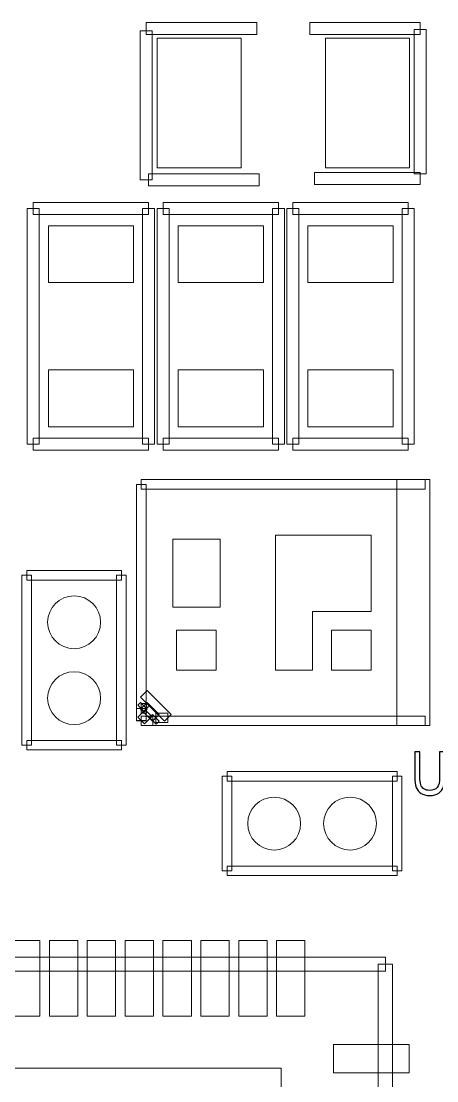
# Model space of a CAD drawing. Header units: millimetres. Extents: x -62 to 58, y -47 to 48.
# Drawn here: x -15.49 to -11.1, y -4.57 to 6.63 of the extents above; entities that cross this region are included whole.
import ezdxf

# ---------------------------------------------------------------- set-up
doc = ezdxf.new("R2010")
doc.units = ezdxf.units.MM
doc.header["$MEASUREMENT"] = 0
for name, color, linetype in [('BG_OUTLINE', 7, 'Continuous'), ('PG_SILKSCREEN_TOP', 7, 'Continuous'), ('PIN_SOLDERMASK_TOP', 7, 'Continuous'), ('RD_SILKSCREEN_TOP', 7, 'Continuous')]:
    doc.layers.add(name, color=color, linetype=linetype)

msp = doc.modelspace()

# ---------------------------------------------------------------- linework, layer by layer
at = {"layer": 'BG_OUTLINE', "lineweight": 9}
msp.add_open_spline([(-39.9999, -35.8165), (-39.9999, -35.8165), (-39.9999, 34.1833), (-39.9999, 34.1833), (-39.9999, 34.1833), (-39.9999, 34.1833), (39.9999, 34.1833), (39.9999, 34.1833), (39.9999, 34.1833), (39.9999, 34.1833), (39.9999, -35.8165), (39.9999, -35.8165), (39.9999, -35.8165), (39.9999, -35.8165), (-39.9999, -35.8165), (-39.9999, -35.8165)], degree=3, knots=[0, 0, 0, 0, 0.25, 0.25, 0.25, 0.25, 0.5, 0.5, 0.5, 0.5, 0.75, 0.75, 0.75, 0.75, 1, 1, 1, 1], dxfattribs=at)
at = {"layer": 'PG_SILKSCREEN_TOP', "lineweight": 9}
for points in [[(-14.1732, 6.4896), (-14.1732, 6.4896), (-14.1732, 6.6166), (-14.1732, 6.6166), (-14.1732, 6.6166), (-14.1732, 6.6166), (-13.0048, 6.6166), (-13.0048, 6.6166), (-13.0048, 6.6166), (-13.0048, 6.6166), (-13.0048, 6.4896), (-13.0048, 6.4896), (-13.0048, 6.4896), (-13.0048, 6.4896), (-14.1732, 6.4896), (-14.1732, 6.4896)], [(-11.2776, 6.6166), (-11.2776, 6.6166), (-11.2776, 6.4896), (-11.2776, 6.4896), (-11.2776, 6.4896), (-11.2776, 6.4896), (-12.446, 6.4896), (-12.446, 6.4896), (-12.446, 6.4896), (-12.446, 6.4896), (-12.446, 6.6166), (-12.446, 6.6166), (-12.446, 6.6166), (-12.446, 6.6166), (-11.2776, 6.6166), (-11.2776, 6.6166)], [(-14.1097, 4.9529), (-14.1097, 4.9529), (-14.2367, 4.9529), (-14.2367, 4.9529), (-14.2367, 4.9529), (-14.2367, 4.9529), (-14.2367, 6.5277), (-14.2367, 6.5277), (-14.2367, 6.5277), (-14.2367, 6.5277), (-14.1097, 6.5277), (-14.1097, 6.5277), (-14.1097, 6.5277), (-14.1097, 6.5277), (-14.1097, 4.9529), (-14.1097, 4.9529)], [(-11.2141, 5.0164), (-11.2141, 5.0164), (-11.3411, 5.0164), (-11.3411, 5.0164), (-11.3411, 5.0164), (-11.3411, 5.0164), (-11.3411, 6.5404), (-11.3411, 6.5404), (-11.3411, 6.5404), (-11.3411, 6.5404), (-11.2141, 6.5404), (-11.2141, 6.5404), (-11.2141, 6.5404), (-11.2141, 6.5404), (-11.2141, 5.0164), (-11.2141, 5.0164)], [(-12.9794, 5.0164), (-12.9794, 5.0164), (-12.9794, 4.8894), (-12.9794, 4.8894), (-12.9794, 4.8894), (-12.9794, 4.8894), (-14.1478, 4.8894), (-14.1478, 4.8894), (-14.1478, 4.8894), (-14.1478, 4.8894), (-14.1478, 5.0164), (-14.1478, 5.0164), (-14.1478, 5.0164), (-14.1478, 5.0164), (-12.9794, 5.0164), (-12.9794, 5.0164)], [(-12.3952, 4.9021), (-12.3952, 4.9021), (-12.3952, 5.0291), (-12.3952, 5.0291), (-12.3952, 5.0291), (-12.3952, 5.0291), (-11.2776, 5.0291), (-11.2776, 5.0291), (-11.2776, 5.0291), (-11.2776, 5.0291), (-11.2776, 4.9021), (-11.2776, 4.9021), (-11.2776, 4.9021), (-11.2776, 4.9021), (-12.3952, 4.9021), (-12.3952, 4.9021)], [(-14.1478, 4.7116), (-14.1478, 4.7116), (-14.1478, 4.5846), (-14.1478, 4.5846), (-14.1478, 4.5846), (-14.1478, 4.5846), (-15.367, 4.5846), (-15.367, 4.5846), (-15.367, 4.5846), (-15.367, 4.5846), (-15.367, 4.7116), (-15.367, 4.7116), (-15.367, 4.7116), (-15.367, 4.7116), (-14.1478, 4.7116), (-14.1478, 4.7116)], [(-12.7762, 4.7116), (-12.7762, 4.7116), (-12.7762, 4.5846), (-12.7762, 4.5846), (-12.7762, 4.5846), (-12.7762, 4.5846), (-13.9954, 4.5846), (-13.9954, 4.5846), (-13.9954, 4.5846), (-13.9954, 4.5846), (-13.9954, 4.7116), (-13.9954, 4.7116), (-13.9954, 4.7116), (-13.9954, 4.7116), (-12.7762, 4.7116), (-12.7762, 4.7116)], [(-11.4046, 4.7116), (-11.4046, 4.7116), (-11.4046, 4.5846), (-11.4046, 4.5846), (-11.4046, 4.5846), (-11.4046, 4.5846), (-12.6238, 4.5846), (-12.6238, 4.5846), (-12.6238, 4.5846), (-12.6238, 4.5846), (-12.6238, 4.7116), (-12.6238, 4.7116), (-12.6238, 4.7116), (-12.6238, 4.7116), (-11.4046, 4.7116), (-11.4046, 4.7116)], [(-15.4305, 4.6481), (-15.4305, 4.6481), (-15.3035, 4.6481), (-15.3035, 4.6481), (-15.3035, 4.6481), (-15.3035, 4.6481), (-15.3035, 2.1589), (-15.3035, 2.1589), (-15.3035, 2.1589), (-15.3035, 2.1589), (-15.4305, 2.1589), (-15.4305, 2.1589), (-15.4305, 2.1589), (-15.4305, 2.1589), (-15.4305, 4.6481), (-15.4305, 4.6481)], [(-14.0843, 2.1589), (-14.0843, 2.1589), (-14.2113, 2.1589), (-14.2113, 2.1589), (-14.2113, 2.1589), (-14.2113, 2.1589), (-14.2113, 4.6481), (-14.2113, 4.6481), (-14.2113, 4.6481), (-14.2113, 4.6481), (-14.0843, 4.6481), (-14.0843, 4.6481), (-14.0843, 4.6481), (-14.0843, 4.6481), (-14.0843, 2.1589), (-14.0843, 2.1589)], [(-14.0589, 4.6481), (-14.0589, 4.6481), (-13.9319, 4.6481), (-13.9319, 4.6481), (-13.9319, 4.6481), (-13.9319, 4.6481), (-13.9319, 2.1589), (-13.9319, 2.1589), (-13.9319, 2.1589), (-13.9319, 2.1589), (-14.0589, 2.1589), (-14.0589, 2.1589), (-14.0589, 2.1589), (-14.0589, 2.1589), (-14.0589, 4.6481), (-14.0589, 4.6481)], [(-12.7127, 2.1589), (-12.7127, 2.1589), (-12.8397, 2.1589), (-12.8397, 2.1589), (-12.8397, 2.1589), (-12.8397, 2.1589), (-12.8397, 4.6481), (-12.8397, 4.6481), (-12.8397, 4.6481), (-12.8397, 4.6481), (-12.7127, 4.6481), (-12.7127, 4.6481), (-12.7127, 4.6481), (-12.7127, 4.6481), (-12.7127, 2.1589), (-12.7127, 2.1589)], [(-12.6873, 4.6481), (-12.6873, 4.6481), (-12.5603, 4.6481), (-12.5603, 4.6481), (-12.5603, 4.6481), (-12.5603, 4.6481), (-12.5603, 2.1589), (-12.5603, 2.1589), (-12.5603, 2.1589), (-12.5603, 2.1589), (-12.6873, 2.1589), (-12.6873, 2.1589), (-12.6873, 2.1589), (-12.6873, 2.1589), (-12.6873, 4.6481), (-12.6873, 4.6481)], [(-11.3411, 2.1589), (-11.3411, 2.1589), (-11.4681, 2.1589), (-11.4681, 2.1589), (-11.4681, 2.1589), (-11.4681, 2.1589), (-11.4681, 4.6481), (-11.4681, 4.6481), (-11.4681, 4.6481), (-11.4681, 4.6481), (-11.3411, 4.6481), (-11.3411, 4.6481), (-11.3411, 4.6481), (-11.3411, 4.6481), (-11.3411, 2.1589), (-11.3411, 2.1589)], [(-15.367, 2.0954), (-15.367, 2.0954), (-15.367, 2.2224), (-15.367, 2.2224), (-15.367, 2.2224), (-15.367, 2.2224), (-14.1478, 2.2224), (-14.1478, 2.2224), (-14.1478, 2.2224), (-14.1478, 2.2224), (-14.1478, 2.0954), (-14.1478, 2.0954), (-14.1478, 2.0954), (-14.1478, 2.0954), (-15.367, 2.0954), (-15.367, 2.0954)], [(-13.9954, 2.0954), (-13.9954, 2.0954), (-13.9954, 2.2224), (-13.9954, 2.2224), (-13.9954, 2.2224), (-13.9954, 2.2224), (-12.7762, 2.2224), (-12.7762, 2.2224), (-12.7762, 2.2224), (-12.7762, 2.2224), (-12.7762, 2.0954), (-12.7762, 2.0954), (-12.7762, 2.0954), (-12.7762, 2.0954), (-13.9954, 2.0954), (-13.9954, 2.0954)], [(-12.6238, 2.0954), (-12.6238, 2.0954), (-12.6238, 2.2224), (-12.6238, 2.2224), (-12.6238, 2.2224), (-12.6238, 2.2224), (-11.4046, 2.2224), (-11.4046, 2.2224), (-11.4046, 2.2224), (-11.4046, 2.2224), (-11.4046, 2.0954), (-11.4046, 2.0954), (-11.4046, 2.0954), (-11.4046, 2.0954), (-12.6238, 2.0954), (-12.6238, 2.0954)], [(-14.2753, 1.7326), (-14.2753, 1.7326), (-14.1753, 1.7326), (-14.1753, 1.7326), (-14.1753, 1.7326), (-14.1753, 1.7326), (-14.1753, -0.7674), (-14.1753, -0.7674), (-14.1753, -0.7674), (-14.1753, -0.7674), (-14.2753, -0.7674), (-14.2753, -0.7674), (-14.2753, -0.7674), (-14.2753, -0.7674), (-14.2753, 1.7326), (-14.2753, 1.7326)], [(-11.2254, 1.7826), (-11.2254, 1.7826), (-11.2254, 1.6826), (-11.2254, 1.6826), (-11.2254, 1.6826), (-11.2254, 1.6826), (-14.2253, 1.6826), (-14.2253, 1.6826), (-14.2253, 1.6826), (-14.2253, 1.6826), (-14.2253, 1.7826), (-14.2253, 1.7826), (-14.2253, 1.7826), (-14.2253, 1.7826), (-11.2254, 1.7826), (-11.2254, 1.7826)], [(-15.435, 0.7205), (-15.435, 0.7205), (-15.435, 0.8221), (-15.435, 0.8221), (-15.435, 0.8221), (-15.435, 0.8221), (-14.4353, 0.8221), (-14.4353, 0.8221), (-14.4353, 0.8221), (-14.4353, 0.8221), (-14.4353, 0.7205), (-14.4353, 0.7205), (-14.4353, 0.7205), (-14.4353, 0.7205), (-15.435, 0.7205), (-15.435, 0.7205)], [(-15.3842, -1.0253), (-15.3842, -1.0253), (-15.4858, -1.0253), (-15.4858, -1.0253), (-15.4858, -1.0253), (-15.4858, -1.0253), (-15.4858, 0.7713), (-15.4858, 0.7713), (-15.4858, 0.7713), (-15.4858, 0.7713), (-15.3842, 0.7713), (-15.3842, 0.7713), (-15.3842, 0.7713), (-15.3842, 0.7713), (-15.3842, -1.0253), (-15.3842, -1.0253)], [(-14.4861, 0.7713), (-14.4861, 0.7713), (-14.3845, 0.7713), (-14.3845, 0.7713), (-14.3845, 0.7713), (-14.3845, 0.7713), (-14.3845, -1.0253), (-14.3845, -1.0253), (-14.3845, -1.0253), (-14.3845, -1.0253), (-14.4861, -1.0253), (-14.4861, -1.0253), (-14.4861, -1.0253), (-14.4861, -1.0253), (-14.4861, 0.7713), (-14.4861, 0.7713)], [(-14.2339, -0.5179), (-14.2339, -0.5179), (-14.1632, -0.4472), (-14.1632, -0.4472), (-14.1632, -0.4472), (-14.1632, -0.4472), (-13.9092, -0.7012), (-13.9092, -0.7012), (-13.9092, -0.7012), (-13.9092, -0.7012), (-13.9799, -0.7719), (-13.9799, -0.7719), (-13.9799, -0.7719), (-13.9799, -0.7719), (-14.2339, -0.5179), (-14.2339, -0.5179)], [(-14.2753, -0.6363), (-14.2753, -0.6363), (-14.1753, -0.6363), (-14.1753, -0.6363), (-14.1753, -0.6363), (-14.1753, -0.6363), (-14.1753, -0.7674), (-14.1753, -0.7674), (-14.1753, -0.7674), (-14.1753, -0.7674), (-14.2753, -0.7674), (-14.2753, -0.7674), (-14.2753, -0.7674), (-14.2753, -0.7674), (-14.2753, -0.6363), (-14.2753, -0.6363)], [(-14.2339, -0.5742), (-14.2339, -0.5742), (-14.1632, -0.6449), (-14.1632, -0.6449), (-14.1632, -0.6449), (-14.1632, -0.6449), (-14.19, -0.6717), (-14.19, -0.6717), (-14.19, -0.6717), (-14.19, -0.6717), (-14.2607, -0.601), (-14.2607, -0.601), (-14.2607, -0.601), (-14.2607, -0.601), (-14.2339, -0.5742), (-14.2339, -0.5742)], [(-14.19, -0.7987), (-14.19, -0.7987), (-14.2607, -0.728), (-14.2607, -0.728), (-14.2607, -0.728), (-14.2607, -0.728), (-14.1831, -0.6504), (-14.1831, -0.6504), (-14.1831, -0.6504), (-14.1831, -0.6504), (-14.1124, -0.7211), (-14.1124, -0.7211), (-14.1124, -0.7211), (-14.1124, -0.7211), (-14.19, -0.7987), (-14.19, -0.7987)], [(-14.0362, -0.7012), (-14.0362, -0.7012), (-14.1069, -0.7719), (-14.1069, -0.7719), (-14.1069, -0.7719), (-14.1069, -0.7719), (-14.2339, -0.6449), (-14.2339, -0.6449), (-14.2339, -0.6449), (-14.2339, -0.6449), (-14.1632, -0.5742), (-14.1632, -0.5742), (-14.1632, -0.5742), (-14.1632, -0.5742), (-14.0362, -0.7012), (-14.0362, -0.7012)], [(-14.2253, -0.6863), (-14.2253, -0.6863), (-14.2253, -0.5863), (-14.2253, -0.5863), (-14.2253, -0.5863), (-14.2253, -0.5863), (-14.1718, -0.5863), (-14.1718, -0.5863), (-14.1718, -0.5863), (-14.1718, -0.5863), (-14.1718, -0.6863), (-14.1718, -0.6863), (-14.1718, -0.6863), (-14.1718, -0.6863), (-14.2253, -0.6863), (-14.2253, -0.6863)], [(-14.2071, -0.6717), (-14.2071, -0.6717), (-14.1364, -0.601), (-14.1364, -0.601), (-14.1364, -0.601), (-14.1364, -0.601), (-14.0362, -0.7012), (-14.0362, -0.7012), (-14.0362, -0.7012), (-14.0362, -0.7012), (-14.1069, -0.7719), (-14.1069, -0.7719), (-14.1069, -0.7719), (-14.1069, -0.7719), (-14.2071, -0.6717), (-14.2071, -0.6717)], [(-14.1753, -0.7674), (-14.1753, -0.7674), (-14.2753, -0.7674), (-14.2753, -0.7674), (-14.2753, -0.7674), (-14.2753, -0.7674), (-14.2753, -0.7633), (-14.2753, -0.7633), (-14.2753, -0.7633), (-14.2753, -0.7633), (-14.1753, -0.7633), (-14.1753, -0.7633), (-14.1753, -0.7633), (-14.1753, -0.7633), (-14.1753, -0.7674), (-14.1753, -0.7674)], [(-14.2253, -0.8174), (-14.2253, -0.8174), (-14.2253, -0.7174), (-14.2253, -0.7174), (-14.2253, -0.7174), (-14.2253, -0.7174), (-11.2254, -0.7174), (-11.2254, -0.7174), (-11.2254, -0.7174), (-11.2254, -0.7174), (-11.2254, -0.8174), (-11.2254, -0.8174), (-11.2254, -0.8174), (-11.2254, -0.8174), (-14.2253, -0.8174), (-14.2253, -0.8174)], [(-14.1024, -0.7174), (-14.1024, -0.7174), (-14.1024, -0.8174), (-14.1024, -0.8174), (-14.1024, -0.8174), (-14.1024, -0.8174), (-14.2253, -0.8174), (-14.2253, -0.8174), (-14.2253, -0.8174), (-14.2253, -0.8174), (-14.2253, -0.7174), (-14.2253, -0.7174), (-14.2253, -0.7174), (-14.2253, -0.7174), (-14.1024, -0.7174), (-14.1024, -0.7174)], [(-14.1069, -0.7012), (-14.1069, -0.7012), (-14.0362, -0.7719), (-14.0362, -0.7719), (-14.0362, -0.7719), (-14.0362, -0.7719), (-14.067, -0.8027), (-14.067, -0.8027), (-14.067, -0.8027), (-14.067, -0.8027), (-14.1377, -0.732), (-14.1377, -0.732), (-14.1377, -0.732), (-14.1377, -0.732), (-14.1069, -0.7012), (-14.1069, -0.7012)], [(-13.9446, -0.6866), (-13.9446, -0.6866), (-13.9446, -0.7866), (-13.9446, -0.7866), (-13.9446, -0.7866), (-13.9446, -0.7866), (-14.0716, -0.7866), (-14.0716, -0.7866), (-14.0716, -0.7866), (-14.0716, -0.7866), (-14.0716, -0.6866), (-14.0716, -0.6866), (-14.0716, -0.6866), (-14.0716, -0.6866), (-13.9446, -0.6866), (-13.9446, -0.6866)], [(-14.4353, -0.9745), (-14.4353, -0.9745), (-14.4353, -1.0761), (-14.4353, -1.0761), (-14.4353, -1.0761), (-14.4353, -1.0761), (-15.435, -1.0761), (-15.435, -1.0761), (-15.435, -1.0761), (-15.435, -1.0761), (-15.435, -0.9745), (-15.435, -0.9745), (-15.435, -0.9745), (-15.435, -0.9745), (-14.4353, -0.9745), (-14.4353, -0.9745)], [(-13.3189, -1.4051), (-13.3189, -1.4051), (-13.3189, -1.3035), (-13.3189, -1.3035), (-13.3189, -1.3035), (-13.3189, -1.3035), (-11.5222, -1.3035), (-11.5222, -1.3035), (-11.5222, -1.3035), (-11.5222, -1.3035), (-11.5222, -1.4051), (-11.5222, -1.4051), (-11.5222, -1.4051), (-11.5222, -1.4051), (-13.3189, -1.4051), (-13.3189, -1.4051)], [(-13.2681, -2.354), (-13.2681, -2.354), (-13.3697, -2.354), (-13.3697, -2.354), (-13.3697, -2.354), (-13.3697, -2.354), (-13.3697, -1.3543), (-13.3697, -1.3543), (-13.3697, -1.3543), (-13.3697, -1.3543), (-13.2681, -1.3543), (-13.2681, -1.3543), (-13.2681, -1.3543), (-13.2681, -1.3543), (-13.2681, -2.354), (-13.2681, -2.354)], [(-11.573, -1.3543), (-11.573, -1.3543), (-11.4714, -1.3543), (-11.4714, -1.3543), (-11.4714, -1.3543), (-11.4714, -1.3543), (-11.4714, -2.354), (-11.4714, -2.354), (-11.4714, -2.354), (-11.4714, -2.354), (-11.573, -2.354), (-11.573, -2.354), (-11.573, -2.354), (-11.573, -2.354), (-11.573, -1.3543), (-11.573, -1.3543)], [(-11.5222, -2.3032), (-11.5222, -2.3032), (-11.5222, -2.4048), (-11.5222, -2.4048), (-11.5222, -2.4048), (-11.5222, -2.4048), (-13.3189, -2.4048), (-13.3189, -2.4048), (-13.3189, -2.4048), (-13.3189, -2.4048), (-13.3189, -2.3032), (-13.3189, -2.3032), (-13.3189, -2.3032), (-13.3189, -2.3032), (-11.5222, -2.3032), (-11.5222, -2.3032)], [(-11.6464, -3.2656), (-11.6464, -3.2656), (-11.6464, -3.4156), (-11.6464, -3.4156), (-11.6464, -3.4156), (-11.6464, -3.4156), (-19.6463, -3.4156), (-19.6463, -3.4156), (-19.6463, -3.4156), (-19.6463, -3.4156), (-19.6463, -3.2656), (-19.6463, -3.2656), (-19.6463, -3.2656), (-19.6463, -3.2656), (-11.6464, -3.2656), (-11.6464, -3.2656)], [(-11.5714, -11.3405), (-11.5714, -11.3405), (-11.7214, -11.3405), (-11.7214, -11.3405), (-11.7214, -11.3405), (-11.7214, -11.3405), (-11.7214, -3.3406), (-11.7214, -3.3406), (-11.7214, -3.3406), (-11.7214, -3.3406), (-11.5714, -3.3406), (-11.5714, -3.3406), (-11.5714, -3.3406), (-11.5714, -3.3406), (-11.5714, -11.3405), (-11.5714, -11.3405)]]:
    msp.add_open_spline(points, degree=3, knots=[0, 0, 0, 0, 0.25, 0.25, 0.25, 0.25, 0.5, 0.5, 0.5, 0.5, 0.75, 0.75, 0.75, 0.75, 1, 1, 1, 1], dxfattribs=at)
at = {"layer": 'PIN_SOLDERMASK_TOP', "lineweight": 9}
for points, knots in [([(-13.1699, 6.4515), (-13.1699, 6.4515), (-13.1699, 5.0799), (-13.1699, 5.0799), (-13.1699, 5.0799), (-13.1699, 5.0799), (-14.0589, 5.0799), (-14.0589, 5.0799), (-14.0589, 5.0799), (-14.0589, 5.0799), (-14.0589, 6.4515), (-14.0589, 6.4515), (-14.0589, 6.4515), (-14.0589, 6.4515), (-13.1699, 6.4515), (-13.1699, 6.4515)], [0, 0, 0, 0, 0.25, 0.25, 0.25, 0.25, 0.5, 0.5, 0.5, 0.5, 0.75, 0.75, 0.75, 0.75, 1, 1, 1, 1]), ([(-11.3918, 6.4515), (-11.3918, 6.4515), (-11.3918, 5.0799), (-11.3918, 5.0799), (-11.3918, 5.0799), (-11.3918, 5.0799), (-12.2809, 5.0799), (-12.2809, 5.0799), (-12.2809, 5.0799), (-12.2809, 5.0799), (-12.2809, 6.4515), (-12.2809, 6.4515), (-12.2809, 6.4515), (-12.2809, 6.4515), (-11.3918, 6.4515), (-11.3918, 6.4515)], [0, 0, 0, 0, 0.25, 0.25, 0.25, 0.25, 0.5, 0.5, 0.5, 0.5, 0.75, 0.75, 0.75, 0.75, 1, 1, 1, 1]), ([(-15.2073, 4.4655), (-15.2073, 4.4655), (-14.3074, 4.4655), (-14.3074, 4.4655), (-14.3074, 4.4655), (-14.3074, 4.4655), (-14.3074, 3.8655), (-14.3074, 3.8655), (-14.3074, 3.8655), (-14.3074, 3.8655), (-15.2073, 3.8655), (-15.2073, 3.8655), (-15.2073, 3.8655), (-15.2073, 3.8655), (-15.2073, 4.4655), (-15.2073, 4.4655)], [0, 0, 0, 0, 0.25, 0.25, 0.25, 0.25, 0.5, 0.5, 0.5, 0.5, 0.75, 0.75, 0.75, 0.75, 1, 1, 1, 1]), ([(-13.8357, 4.4655), (-13.8357, 4.4655), (-12.9358, 4.4655), (-12.9358, 4.4655), (-12.9358, 4.4655), (-12.9358, 4.4655), (-12.9358, 3.8655), (-12.9358, 3.8655), (-12.9358, 3.8655), (-12.9358, 3.8655), (-13.8357, 3.8655), (-13.8357, 3.8655), (-13.8357, 3.8655), (-13.8357, 3.8655), (-13.8357, 4.4655), (-13.8357, 4.4655)], [0, 0, 0, 0, 0.25, 0.25, 0.25, 0.25, 0.5, 0.5, 0.5, 0.5, 0.75, 0.75, 0.75, 0.75, 1, 1, 1, 1]), ([(-12.4641, 4.4655), (-12.4641, 4.4655), (-11.5642, 4.4655), (-11.5642, 4.4655), (-11.5642, 4.4655), (-11.5642, 4.4655), (-11.5642, 3.8655), (-11.5642, 3.8655), (-11.5642, 3.8655), (-11.5642, 3.8655), (-12.4641, 3.8655), (-12.4641, 3.8655), (-12.4641, 3.8655), (-12.4641, 3.8655), (-12.4641, 4.4655), (-12.4641, 4.4655)], [0, 0, 0, 0, 0.25, 0.25, 0.25, 0.25, 0.5, 0.5, 0.5, 0.5, 0.75, 0.75, 0.75, 0.75, 1, 1, 1, 1]), ([(-15.2073, 2.9415), (-15.2073, 2.9415), (-14.3074, 2.9415), (-14.3074, 2.9415), (-14.3074, 2.9415), (-14.3074, 2.9415), (-14.3074, 2.3415), (-14.3074, 2.3415), (-14.3074, 2.3415), (-14.3074, 2.3415), (-15.2073, 2.3415), (-15.2073, 2.3415), (-15.2073, 2.3415), (-15.2073, 2.3415), (-15.2073, 2.9415), (-15.2073, 2.9415)], [0, 0, 0, 0, 0.25, 0.25, 0.25, 0.25, 0.5, 0.5, 0.5, 0.5, 0.75, 0.75, 0.75, 0.75, 1, 1, 1, 1]), ([(-13.8357, 2.9415), (-13.8357, 2.9415), (-12.9358, 2.9415), (-12.9358, 2.9415), (-12.9358, 2.9415), (-12.9358, 2.9415), (-12.9358, 2.3415), (-12.9358, 2.3415), (-12.9358, 2.3415), (-12.9358, 2.3415), (-13.8357, 2.3415), (-13.8357, 2.3415), (-13.8357, 2.3415), (-13.8357, 2.3415), (-13.8357, 2.9415), (-13.8357, 2.9415)], [0, 0, 0, 0, 0.25, 0.25, 0.25, 0.25, 0.5, 0.5, 0.5, 0.5, 0.75, 0.75, 0.75, 0.75, 1, 1, 1, 1]), ([(-12.4641, 2.9415), (-12.4641, 2.9415), (-11.5642, 2.9415), (-11.5642, 2.9415), (-11.5642, 2.9415), (-11.5642, 2.9415), (-11.5642, 2.3415), (-11.5642, 2.3415), (-11.5642, 2.3415), (-11.5642, 2.3415), (-12.4641, 2.3415), (-12.4641, 2.3415), (-12.4641, 2.3415), (-12.4641, 2.3415), (-12.4641, 2.9415), (-12.4641, 2.9415)], [0, 0, 0, 0, 0.25, 0.25, 0.25, 0.25, 0.5, 0.5, 0.5, 0.5, 0.75, 0.75, 0.75, 0.75, 1, 1, 1, 1]), ([(-11.5254, -0.8173), (-11.5254, -0.8173), (-11.5254, 1.7825), (-11.5254, 1.7825), (-11.5254, 1.7825), (-11.5254, 1.7825), (-11.1753, 1.7825), (-11.1753, 1.7825), (-11.1753, 1.7825), (-11.1753, 1.7825), (-11.1753, -0.8173), (-11.1753, -0.8173), (-11.1753, -0.8173), (-11.1753, -0.8173), (-11.5254, -0.8173), (-11.5254, -0.8173)], [0, 0, 0, 0, 0.25, 0.25, 0.25, 0.25, 0.5, 0.5, 0.5, 0.5, 0.75, 0.75, 0.75, 0.75, 1, 1, 1, 1]), ([(-13.8934, 0.4326), (-13.8934, 0.4326), (-13.8934, 1.1526), (-13.8934, 1.1526), (-13.8934, 1.1526), (-13.8934, 1.1526), (-13.3934, 1.1526), (-13.3934, 1.1526), (-13.3934, 1.1526), (-13.3934, 1.1526), (-13.3934, 0.4326), (-13.3934, 0.4326), (-13.3934, 0.4326), (-13.3934, 0.4326), (-13.8934, 0.4326), (-13.8934, 0.4326)], [0, 0, 0, 0, 0.25, 0.25, 0.25, 0.25, 0.5, 0.5, 0.5, 0.5, 0.75, 0.75, 0.75, 0.75, 1, 1, 1, 1]), ([(-12.8083, -0.2304), (-12.8083, -0.2304), (-12.8083, 1.1956), (-12.8083, 1.1956), (-12.8083, 1.1956), (-12.8083, 1.1956), (-11.7963, 1.1956), (-11.7963, 1.1956), (-11.7963, 1.1956), (-11.7963, 1.1956), (-11.7963, 0.3896), (-11.7963, 0.3896), (-11.7963, 0.3896), (-11.7963, 0.3896), (-12.4163, 0.3896), (-12.4163, 0.3896), (-12.4163, 0.3896), (-12.4163, 0.3896), (-12.4163, -0.2304), (-12.4163, -0.2304), (-12.4163, -0.2304), (-12.4163, -0.2304), (-12.8083, -0.2304), (-12.8083, -0.2304)], [0, 0, 0, 0, 0.1666667, 0.1666667, 0.1666667, 0.1666667, 0.3333333, 0.3333333, 0.3333333, 0.3333333, 0.5, 0.5, 0.5, 0.5, 0.6666667, 0.6666667, 0.6666667, 0.6666667, 0.8333333, 0.8333333, 0.8333333, 0.8333333, 1, 1, 1, 1]), ([(-14.6558, 0.2738), (-14.6558, 0.4281), (-14.7808, 0.5532), (-14.9351, 0.5532), (-14.9351, 0.5532), (-15.0895, 0.5532), (-15.2145, 0.4281), (-15.2145, 0.2738), (-15.2145, 0.2738), (-15.2146, 0.1195), (-15.0895, -0.0055), (-14.9352, -0.0055), (-14.9352, -0.0055), (-14.7808, -0.0055), (-14.6558, 0.1195), (-14.6558, 0.2738)], [0, 0, 0, 0, 0.25, 0.25, 0.25, 0.25, 0.5, 0.5, 0.5, 0.5, 0.75, 0.75, 0.75, 0.75, 1, 1, 1, 1]), ([(-13.8534, -0.2304), (-13.8534, -0.2304), (-13.8534, 0.1895), (-13.8534, 0.1895), (-13.8534, 0.1895), (-13.8534, 0.1895), (-13.4334, 0.1895), (-13.4334, 0.1895), (-13.4334, 0.1895), (-13.4334, 0.1895), (-13.4334, -0.2304), (-13.4334, -0.2304), (-13.4334, -0.2304), (-13.4334, -0.2304), (-13.8534, -0.2304), (-13.8534, -0.2304)], [0, 0, 0, 0, 0.25, 0.25, 0.25, 0.25, 0.5, 0.5, 0.5, 0.5, 0.75, 0.75, 0.75, 0.75, 1, 1, 1, 1]), ([(-12.2164, -0.2304), (-12.2164, -0.2304), (-12.2164, 0.1895), (-12.2164, 0.1895), (-12.2164, 0.1895), (-12.2164, 0.1895), (-11.7964, 0.1895), (-11.7964, 0.1895), (-11.7964, 0.1895), (-11.7964, 0.1895), (-11.7964, -0.2304), (-11.7964, -0.2304), (-11.7964, -0.2304), (-11.7964, -0.2304), (-12.2164, -0.2304), (-12.2164, -0.2304)], [0, 0, 0, 0, 0.25, 0.25, 0.25, 0.25, 0.5, 0.5, 0.5, 0.5, 0.75, 0.75, 0.75, 0.75, 1, 1, 1, 1]), ([(-14.6558, -0.5278), (-14.6558, -0.3735), (-14.7808, -0.2484), (-14.9351, -0.2484), (-14.9351, -0.2484), (-15.0895, -0.2484), (-15.2145, -0.3735), (-15.2145, -0.5278), (-15.2145, -0.5278), (-15.2146, -0.6821), (-15.0895, -0.8072), (-14.9352, -0.8072), (-14.9352, -0.8072), (-14.7808, -0.8072), (-14.6558, -0.6821), (-14.6558, -0.5278)], [0, 0, 0, 0, 0.25, 0.25, 0.25, 0.25, 0.5, 0.5, 0.5, 0.5, 0.75, 0.75, 0.75, 0.75, 1, 1, 1, 1]), ([(-12.542, -1.8542), (-12.542, -1.6998), (-12.6671, -1.5748), (-12.8214, -1.5748), (-12.8214, -1.5748), (-12.9757, -1.5747), (-13.1008, -1.6998), (-13.1008, -1.8541), (-13.1008, -1.8541), (-13.1008, -2.0085), (-12.9757, -2.1335), (-12.8214, -2.1335), (-12.8214, -2.1335), (-12.6671, -2.1336), (-12.542, -2.0085), (-12.542, -1.8542)], [0, 0, 0, 0, 0.25, 0.25, 0.25, 0.25, 0.5, 0.5, 0.5, 0.5, 0.75, 0.75, 0.75, 0.75, 1, 1, 1, 1]), ([(-11.7403, -1.8542), (-11.7403, -1.6998), (-11.8654, -1.5748), (-12.0197, -1.5748), (-12.0197, -1.5748), (-12.174, -1.5747), (-12.2991, -1.6998), (-12.2991, -1.8541), (-12.2991, -1.8541), (-12.2991, -2.0085), (-12.174, -2.1335), (-12.0197, -2.1335), (-12.0197, -2.1335), (-11.8654, -2.1336), (-11.7403, -2.0085), (-11.7403, -1.8542)], [0, 0, 0, 0, 0.25, 0.25, 0.25, 0.25, 0.5, 0.5, 0.5, 0.5, 0.75, 0.75, 0.75, 0.75, 1, 1, 1, 1]), ([(-15.2964, -3.0905), (-15.2964, -3.0905), (-15.2964, -3.8905), (-15.2964, -3.8905), (-15.2964, -3.8905), (-15.2964, -3.8905), (-15.5964, -3.8905), (-15.5964, -3.8905), (-15.5964, -3.8905), (-15.5964, -3.8905), (-15.5964, -3.0905), (-15.5964, -3.0905), (-15.5964, -3.0905), (-15.5964, -3.0905), (-15.2964, -3.0905), (-15.2964, -3.0905)], [0, 0, 0, 0, 0.25, 0.25, 0.25, 0.25, 0.5, 0.5, 0.5, 0.5, 0.75, 0.75, 0.75, 0.75, 1, 1, 1, 1]), ([(-14.8964, -3.0905), (-14.8964, -3.0905), (-14.8964, -3.8905), (-14.8964, -3.8905), (-14.8964, -3.8905), (-14.8964, -3.8905), (-15.1964, -3.8905), (-15.1964, -3.8905), (-15.1964, -3.8905), (-15.1964, -3.8905), (-15.1964, -3.0905), (-15.1964, -3.0905), (-15.1964, -3.0905), (-15.1964, -3.0905), (-14.8964, -3.0905), (-14.8964, -3.0905)], [0, 0, 0, 0, 0.25, 0.25, 0.25, 0.25, 0.5, 0.5, 0.5, 0.5, 0.75, 0.75, 0.75, 0.75, 1, 1, 1, 1]), ([(-14.4964, -3.0905), (-14.4964, -3.0905), (-14.4964, -3.8905), (-14.4964, -3.8905), (-14.4964, -3.8905), (-14.4964, -3.8905), (-14.7964, -3.8905), (-14.7964, -3.8905), (-14.7964, -3.8905), (-14.7964, -3.8905), (-14.7964, -3.0905), (-14.7964, -3.0905), (-14.7964, -3.0905), (-14.7964, -3.0905), (-14.4964, -3.0905), (-14.4964, -3.0905)], [0, 0, 0, 0, 0.25, 0.25, 0.25, 0.25, 0.5, 0.5, 0.5, 0.5, 0.75, 0.75, 0.75, 0.75, 1, 1, 1, 1]), ([(-14.0964, -3.0905), (-14.0964, -3.0905), (-14.0964, -3.8905), (-14.0964, -3.8905), (-14.0964, -3.8905), (-14.0964, -3.8905), (-14.3964, -3.8905), (-14.3964, -3.8905), (-14.3964, -3.8905), (-14.3964, -3.8905), (-14.3964, -3.0905), (-14.3964, -3.0905), (-14.3964, -3.0905), (-14.3964, -3.0905), (-14.0964, -3.0905), (-14.0964, -3.0905)], [0, 0, 0, 0, 0.25, 0.25, 0.25, 0.25, 0.5, 0.5, 0.5, 0.5, 0.75, 0.75, 0.75, 0.75, 1, 1, 1, 1]), ([(-13.6964, -3.0905), (-13.6964, -3.0905), (-13.6964, -3.8905), (-13.6964, -3.8905), (-13.6964, -3.8905), (-13.6964, -3.8905), (-13.9964, -3.8905), (-13.9964, -3.8905), (-13.9964, -3.8905), (-13.9964, -3.8905), (-13.9964, -3.0905), (-13.9964, -3.0905), (-13.9964, -3.0905), (-13.9964, -3.0905), (-13.6964, -3.0905), (-13.6964, -3.0905)], [0, 0, 0, 0, 0.25, 0.25, 0.25, 0.25, 0.5, 0.5, 0.5, 0.5, 0.75, 0.75, 0.75, 0.75, 1, 1, 1, 1]), ([(-13.2964, -3.0905), (-13.2964, -3.0905), (-13.2964, -3.8905), (-13.2964, -3.8905), (-13.2964, -3.8905), (-13.2964, -3.8905), (-13.5964, -3.8905), (-13.5964, -3.8905), (-13.5964, -3.8905), (-13.5964, -3.8905), (-13.5964, -3.0905), (-13.5964, -3.0905), (-13.5964, -3.0905), (-13.5964, -3.0905), (-13.2964, -3.0905), (-13.2964, -3.0905)], [0, 0, 0, 0, 0.25, 0.25, 0.25, 0.25, 0.5, 0.5, 0.5, 0.5, 0.75, 0.75, 0.75, 0.75, 1, 1, 1, 1]), ([(-12.8964, -3.0905), (-12.8964, -3.0905), (-12.8964, -3.8905), (-12.8964, -3.8905), (-12.8964, -3.8905), (-12.8964, -3.8905), (-13.1964, -3.8905), (-13.1964, -3.8905), (-13.1964, -3.8905), (-13.1964, -3.8905), (-13.1964, -3.0905), (-13.1964, -3.0905), (-13.1964, -3.0905), (-13.1964, -3.0905), (-12.8964, -3.0905), (-12.8964, -3.0905)], [0, 0, 0, 0, 0.25, 0.25, 0.25, 0.25, 0.5, 0.5, 0.5, 0.5, 0.75, 0.75, 0.75, 0.75, 1, 1, 1, 1]), ([(-12.4964, -3.0905), (-12.4964, -3.0905), (-12.4964, -3.8905), (-12.4964, -3.8905), (-12.4964, -3.8905), (-12.4964, -3.8905), (-12.7964, -3.8905), (-12.7964, -3.8905), (-12.7964, -3.8905), (-12.7964, -3.8905), (-12.7964, -3.0905), (-12.7964, -3.0905), (-12.7964, -3.0905), (-12.7964, -3.0905), (-12.4964, -3.0905), (-12.4964, -3.0905)], [0, 0, 0, 0, 0.25, 0.25, 0.25, 0.25, 0.5, 0.5, 0.5, 0.5, 0.75, 0.75, 0.75, 0.75, 1, 1, 1, 1]), ([(-11.3963, -4.4906), (-11.3963, -4.4906), (-12.1963, -4.4906), (-12.1963, -4.4906), (-12.1963, -4.4906), (-12.1963, -4.4906), (-12.1963, -4.1906), (-12.1963, -4.1906), (-12.1963, -4.1906), (-12.1963, -4.1906), (-11.3963, -4.1906), (-11.3963, -4.1906), (-11.3963, -4.1906), (-11.3963, -4.1906), (-11.3963, -4.4906), (-11.3963, -4.4906)], [0, 0, 0, 0, 0.25, 0.25, 0.25, 0.25, 0.5, 0.5, 0.5, 0.5, 0.75, 0.75, 0.75, 0.75, 1, 1, 1, 1]), ([(-12.7464, -10.2405), (-12.7464, -10.2405), (-18.5463, -10.2405), (-18.5463, -10.2405), (-18.5463, -10.2405), (-18.5463, -10.2405), (-18.5463, -4.4406), (-18.5463, -4.4406), (-18.5463, -4.4406), (-18.5463, -4.4406), (-12.7464, -4.4406), (-12.7464, -4.4406), (-12.7464, -4.4406), (-12.7464, -4.4406), (-12.7464, -10.2405), (-12.7464, -10.2405)], [0, 0, 0, 0, 0.25, 0.25, 0.25, 0.25, 0.5, 0.5, 0.5, 0.5, 0.75, 0.75, 0.75, 0.75, 1, 1, 1, 1])]:
    msp.add_open_spline(points, degree=3, knots=knots, dxfattribs=at)
at = {"layer": 'RD_SILKSCREEN_TOP', "color": 142}
msp.add_open_spline([(-11.0737, -1.0948), (-11.0737, -1.0948), (-11.0206, -1.0948), (-11.0206, -1.0948), (-11.0206, -1.0948), (-11.0206, -1.0948), (-11.0206, -1.3575), (-11.0206, -1.3575), (-11.0206, -1.3575), (-11.0206, -1.4031), (-11.0252, -1.4394), (-11.0343, -1.4663), (-11.0343, -1.4663), (-11.0435, -1.4932), (-11.0598, -1.515), (-11.0836, -1.5318), (-11.0836, -1.5318), (-11.1074, -1.5488), (-11.1384, -1.5571), (-11.177, -1.5571), (-11.177, -1.5571), (-11.2145, -1.5571), (-11.2452, -1.5498), (-11.2689, -1.5351), (-11.2689, -1.5351), (-11.2928, -1.5205), (-11.3099, -1.4992), (-11.32, -1.4714), (-11.32, -1.4714), (-11.3302, -1.4436), (-11.3352, -1.4057), (-11.3352, -1.3575), (-11.3352, -1.3575), (-11.3352, -1.3575), (-11.3352, -1.0948), (-11.3352, -1.0948), (-11.3352, -1.0948), (-11.3352, -1.0948), (-11.2823, -1.0948), (-11.2823, -1.0948), (-11.2823, -1.0948), (-11.2823, -1.0948), (-11.2823, -1.3572), (-11.2823, -1.3572), (-11.2823, -1.3572), (-11.2823, -1.3967), (-11.2791, -1.4258), (-11.2726, -1.4444), (-11.2726, -1.4444), (-11.2662, -1.4631), (-11.255, -1.4775), (-11.2394, -1.4877), (-11.2394, -1.4877), (-11.2237, -1.4979), (-11.2044, -1.5029), (-11.1816, -1.5029), (-11.1816, -1.5029), (-11.1427, -1.5029), (-11.115, -1.4929), (-11.0984, -1.4728), (-11.0984, -1.4728), (-11.0819, -1.4528), (-11.0737, -1.4143), (-11.0737, -1.3572), (-11.0737, -1.3572), (-11.0737, -1.3572), (-11.0737, -1.0948), (-11.0737, -1.0948)], degree=3, knots=[0, 0, 0, 0, 0.0588235, 0.0588235, 0.0588235, 0.0588235, 0.1176471, 0.1176471, 0.1176471, 0.1176471, 0.1764706, 0.1764706, 0.1764706, 0.1764706, 0.2352941, 0.2352941, 0.2352941, 0.2352941, 0.2941176, 0.2941176, 0.2941176, 0.2941176, 0.3529412, 0.3529412, 0.3529412, 0.3529412, 0.4117647, 0.4117647, 0.4117647, 0.4117647, 0.4705882, 0.4705882, 0.4705882, 0.4705882, 0.5294118, 0.5294118, 0.5294118, 0.5294118, 0.5882353, 0.5882353, 0.5882353, 0.5882353, 0.6470588, 0.6470588, 0.6470588, 0.6470588, 0.7058824, 0.7058824, 0.7058824, 0.7058824, 0.7647059, 0.7647059, 0.7647059, 0.7647059, 0.8235294, 0.8235294, 0.8235294, 0.8235294, 0.8823529, 0.8823529, 0.8823529, 0.8823529, 0.9411765, 0.9411765, 0.9411765, 0.9411765, 1, 1, 1, 1], dxfattribs=at)

doc.saveas('drawing.dxf')
